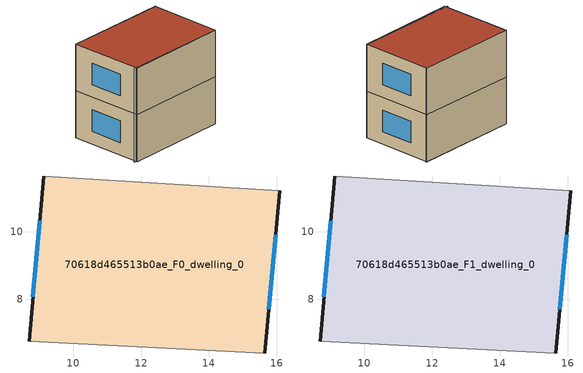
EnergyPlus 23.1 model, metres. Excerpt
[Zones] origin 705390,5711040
70618d465513b0ae_F0_dwelling_0
 floor ground (EU_floor_Construction): 16.1,11.2 15.66,6.42 8.69,6.77 9.13,11.64 z0
 wall outside (EU_wall_Construction): 15.66,6.42 16.1,11.2 / 9.13,11.64 8.69,6.77 z0:3
 wall adiabatic (EU_wall_Construction): 8.69,6.77 15.66,6.42 / 16.1,11.2 9.13,11.64 z0:3
 window (EU_Window_Construction): 15.78,7.71 15.98,9.91 / 9.01,10.33 8.81,8.08 z0.81:2.19
70618d465513b0ae_F1_dwelling_0
 floor to 70618d465513b0ae_F0_dwelling_0 (EU_floor_Construction): 16.1,11.2 15.66,6.42 8.69,6.77 9.13,11.64 z3
 wall outside (EU_wall_Construction): 15.66,6.42 16.1,11.2 / 9.13,11.64 8.69,6.77 z3:6
 wall adiabatic (EU_wall_Construction): 8.69,6.77 15.66,6.42 / 16.1,11.2 9.13,11.64 z3:6
 window (EU_Window_Construction): 15.78,7.71 15.98,9.91 / 9.01,10.33 8.81,8.08 z3.81:5.19
 roof outside (EU_roof_Construction): 15.66,6.42 16.1,11.2 9.13,11.64 8.69,6.77 z6
shading: 8.56,6.86 15.66,6.42 / 16.16,11.2 9.13,11.64 z0:6
[Building]
EU S2 Campaign: North Axis=0; Terrain=City; Solar Distribution=FullExterior
[Site:Location]
London: Latitude=51.5; Longitude=-0.5; Time Zone=0; Elevation=25
[SizingPeriod:WeatherFileDays]
AnnualSizingPeriod: Begin Month=1; Begin Day of Month=1; End Month=12; End Day of Month=31; Day of Week for Start Day=Monday; Use Weather File Daylight Saving Period=No; Use Weather File Rain and Snow Indicators=No
[MATERIAL]
EU_InternalMass_Material: Roughness=MediumRough; Thickness=0.1; Conductivity=1; Density=1800; Specific Heat=900; Thermal Absorptance=0.9; Solar Absorptance=0.7; Visible Absorptance=0.7
[MATERIAL:NOMASS] Roughness=MediumRough; Thermal Absorptance=0.9; Solar Absorptance=0.7; Visible Absorptance=0.7
Name | Thermal Resistance
EU_wall_NoMass | 0.555556
EU_roof_NoMass | 0.510204
EU_floor_NoMass | 1.68919
[WINDOWMATERIAL:SIMPLEGLAZINGSYSTEM]
EU_Window_SimpleGlazing: UFactor=3.96; Solar Heat Gain Coefficient=0.85; Visible Transmittance=0.85
[CONSTRUCTION]
EU_wall_Construction: EU_wall_NoMass
EU_roof_Construction: EU_roof_NoMass
EU_floor_Construction: EU_floor_NoMass
EU_Window_Construction: EU_Window_SimpleGlazing
EU_InternalMass_Construction: EU_InternalMass_Material
[ZONE] Type=1; Multiplier=1; Ceiling Height=autocalculate; Volume=101.458; Floor Area=autocalculate; Part of Total Floor Area=Yes
70618d465513b0ae_F0_dwelling_0; 70618d465513b0ae_F1_dwelling_0
[INTERNALMASS] Construction=EU_InternalMass_Construction; Surface Area=33.8194
Name | Zone or ZoneList
70618d465513b0ae_F0_dwelling_0_EU_InternalMass | 70618d465513b0ae_F0_dwelling_0
70618d465513b0ae_F1_dwelling_0_EU_InternalMass | 70618d465513b0ae_F1_dwelling_0
[OTHEREQUIPMENT] Fuel Type=Electricity; Design Level Calculation Method=Watts/Area; Power per Zone Floor Area=1; Fraction Latent=0; Fraction Radiant=0; Fraction Lost=0; Carbon Dioxide Generation Rate=0; EndUse Subcategory=EU_Step8_InternalGains
Name | Zone or ZoneList or Space or SpaceList | Schedule
EU_Step8_InternalGain_70618d465513b0ae_F0_dwelling_0_f000 | 70618d465513b0ae_F0_dwelling_0 | EU_Step8_GainSchedule_70618d465513b0ae_F0_dwelling_0_f000
EU_Step8_InternalGain_70618d465513b0ae_F1_dwelling_0_f000 | 70618d465513b0ae_F1_dwelling_0 | EU_Step8_GainSchedule_70618d465513b0ae_F1_dwelling_0_f000
[ZONEVENTILATION:DESIGNFLOWRATE] Schedule=EU_AlwaysOn; Design Flow Rate Calculation Method=AirChanges/Hour; Air Changes per Hour=0.48; Ventilation Type=Natural; Fan Pressure Rise=0; Fan Total Efficiency=1; Constant Term Coefficient=1; Temperature Term Coefficient=0; Velocity Term Coefficient=0; Velocity Squared Term Coefficient=0; Minimum Indoor Temperature=-100; Maximum Indoor Temperature=100; Delta Temperature=-100; Minimum Outdoor Temperature=-100; Maximum Outdoor Temperature=100; Maximum Wind Speed=40
Name | Zone or ZoneList or Space or SpaceList
EU_ConstantAir_70618d465513b0ae_F0_dwelling_0 | 70618d465513b0ae_F0_dwelling_0
EU_ConstantAir_70618d465513b0ae_F1_dwelling_0 | 70618d465513b0ae_F1_dwelling_0
[HVACTEMPLATE:THERMOSTAT] Constant Heating Setpoint=20; Constant Cooling Setpoint=50
EU_HeatOnly_70618d465513b0ae_F0_dwelling_0; EU_HeatOnly_70618d465513b0ae_F1_dwelling_0
[HVACTEMPLATE:ZONE:IDEALLOADSAIRSYSTEM] System Availability Schedule=EU_AlwaysOn; Maximum Heating Supply Air Temperature=50; Minimum Cooling Supply Air Temperature=13; Maximum Heating Supply Air Humidity Ratio=0.0156; Minimum Cooling Supply Air Humidity Ratio=0.0077; Heating Limit=NoLimit; Cooling Limit=NoLimit; Heating Availability Schedule=EU_AlwaysOn; Cooling Availability Schedule=EU_CoolingOff; Dehumidification Control Type=ConstantSensibleHeatRatio; Cooling Sensible Heat Ratio=0.7; Dehumidification Setpoint=60; Humidification Control Type=None; Humidification Setpoint=30; Outdoor Air Method=None; Outdoor Air Flow Rate per Person=0.00944; Outdoor Air Flow Rate per Zone Floor Area=0; Outdoor Air Flow Rate per Zone=0; Demand Controlled Ventilation Type=None; Outdoor Air Economizer Type=NoEconomizer; Heat Recovery Type=None; Sensible Heat Recovery Effectiveness=0.7; Latent Heat Recovery Effectiveness=0.65
Name | Template Thermostat
70618d465513b0ae_F0_dwelling_0 | EU_HeatOnly_70618d465513b0ae_F0_dwelling_0
70618d465513b0ae_F1_dwelling_0 | EU_HeatOnly_70618d465513b0ae_F1_dwelling_0
[SIZING:ZONE] Zone Cooling Design Supply Air Temperature Input Method=SupplyAirTemperature; Zone Cooling Design Supply Air Temperature=13; Zone Heating Design Supply Air Temperature Input Method=SupplyAirTemperature; Zone Heating Design Supply Air Temperature=50; Zone Cooling Design Supply Air Humidity Ratio=0.008; Zone Heating Design Supply Air Humidity Ratio=0.008; Cooling Design Air Flow Method=DesignDay; Cooling Design Air Flow Rate=0; Cooling Minimum Air Flow per Zone Floor Area=0.000762; Cooling Minimum Air Flow=0; Cooling Minimum Air Flow Fraction=0.2; Heating Design Air Flow Method=DesignDay; Heating Design Air Flow Rate=0; Heating Maximum Air Flow per Zone Floor Area=0.002032; Heating Maximum Air Flow=0.141576; Heating Maximum Air Flow Fraction=0.3; Account for Dedicated Outdoor Air System=No; Dedicated Outdoor Air System Control Strategy=NeutralSupplyAir; Dedicated Outdoor Air Low Setpoint Temperature for Design=autosize; Dedicated Outdoor Air High Setpoint Temperature for Design=autosize; Zone Load Sizing Method=Sensible Load Only No Latent Load; Zone Latent Cooling Design Supply Air Humidity Ratio Input Method=HumidityRatioDifference; Zone Cooling Design Supply Air Humidity Ratio Difference=0.005; Zone Latent Heating Design Supply Air Humidity Ratio Input Method=HumidityRatioDifference; Zone Humidification Design Supply Air Humidity Ratio Difference=0.005
70618d465513b0ae_F0_dwelling_0; 70618d465513b0ae_F1_dwelling_0
[SCHEDULE:CONSTANT]
Name | Hourly Value
EU_AlwaysOn | 1
EU_CoolingOff | 0
[SCHEDULE:FILE] Column Number=1; Rows to Skip at Top=0; Number of Hours of Data=8760; Column Separator=Comma; Interpolate to Timestep=No; Minutes per Item=60; Adjust Schedule for Daylight Savings=Yes
Name | File
EU_Step8_GainSchedule_70618d465513b0ae_F0_dwelling_0_f000 | ../../schedules/70618d465513b0ae/70618d465513b0ae_F0_dwelling_0_f000_gain.csv
EU_Step8_GainSchedule_70618d465513b0ae_F1_dwelling_0_f000 | ../../schedules/70618d465513b0ae/70618d465513b0ae_F1_dwelling_0_f000_gain.csv
